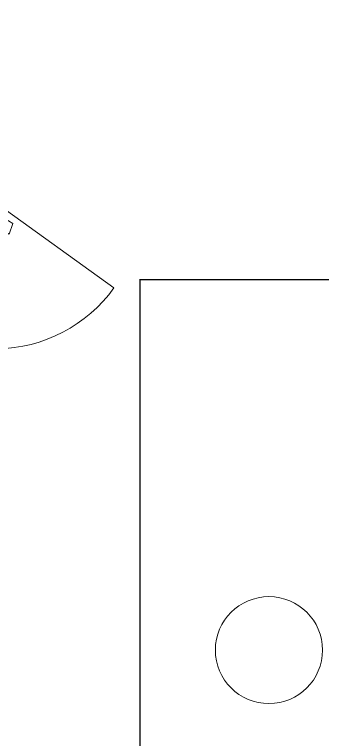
# Model space of a CAD drawing. Extents: x -1073 to 35213, y -1180 to 6950.
# Drawn here: x 5851 to 6081, y 1686 to 2228 of the extents above; entities that cross this region are included whole.
import ezdxf

# ---------------------------------------------------------------- set-up
doc = ezdxf.new("R2010")
doc.units = 0
doc.header["$LTSCALE"] = 25
doc.linetypes.add('HIDDEN2', pattern=[4.7624999999999975, 3.174999999999998, -1.587499999999999])
doc.layers.get('0').update_dxf_attribs({"color": 9, "lineweight": 9})
for name, color, linetype, lineweight in [('01', 9, 'Continuous', 9), ('04', 9, 'Continuous', 9), ('21', 9, 'Continuous', 9)]:
    doc.layers.add(name, color=color, linetype=linetype, lineweight=lineweight)

# ---------------------------------------------------------------- blocks, each defined once
blk = doc.blocks.new('p-kolon-vw-çelik80')
at = {"layer": '01'}
blk.add_circle((0, 0), 40, dxfattribs=at)
blk = doc.blocks.new('p-araba-caddy')
for points in [[(4.260308299810276, 87.50986891807499), (96.48947792805849, 89.41477639923141), (104.4131271746737, 102.9243721491921), (112.3367764212889, 100.1292998165381), (105.3452733362792, 88.48312535941109), (403.1169113518553, 88.68864889014911), (392.4478861884708, 85.45058036248884), (418.6844846220044, 84.4222474297294, -0.236783596496842), (423.2251878797251, -86.04605022092981), (112.3778705994918, -97.42065704291053), (113.0361911972723, -112.5576319796273), (99.20820365996045, -96.10430505548628), (12.07267776677326, -96.12731320016974, -0.3531496339258715), (-45.78446675786108, -38.19304331853436), (-47.75983542417814, 31.56884348760014, -0.4189790859647168), (4.260308299810276, 87.50986891807499, -0.0140909496361274)], [(2.594976898908496, 87.13494345163146), (-12.8031337451539, 80.33478495980853, 0.2451221997243826), (-38.22781700393534, 40.60746795187606, 1.092697815060247)], [(409.1026242529332, 84.80980949376769, -0.220393355976824), (429.1462079655611, 10.6460950491919, -0.0693094188376), (420.8933984200266, -80.59383521053495, -0.3693874247653259), (413.2171279889005, -85.28237055860698, 0.3218547345773874)], [(64.07756375129975, 71.92119522384019), (123.5888506678748, 65.820698914069, 0.0849655762657831), (128.4739719638892, -72.8735893578214, -0.0351254214684789), (66.41952503727225, -79.48241068791867, -0.1943505521434187), (64.07756375129975, 71.92119522384019, 5.525285619181683)], [(420.8034794756095, 66.62586476473189), (409.1396497006352, 55.56609996403949, -0.1151446240390213), (408.5981016687147, -46.74182080615536, 0.0952249374823469), (425.8444331504724, -65.71793714868363, -1.448895515125068)], [(198.7045328657841, 59.31285115157061), (404.3446507855842, 58.7053407614294, -0.1701590906536668), (399.2105231818568, -57.45944376624903), (133.7970921001542, -68.34348833245349)], [(414.1964714244968, 20.67669242484408, 0.4984129131657838), (429.8883444119856, 21.33725268225498, -5.20974899266609)], [(414.5992757457425, 10.42602750989863, -0.3892246569984315), (429.1128443752968, 8.839419232360342, 0.4533378392828177)], [(-37.07779032312101, -40.40814350675918), (-20.319503066974, -78.18644415509699, 0.1807468330538844), (-6.044768918829504, -89.68324449157444), (12.07267776677326, -96.12731320016974)]]:
    blk.add_lwpolyline(points, format="xyb")
for points in [[(128.3928007900977, 63.59486953921078), (198.3432295958191, 59.29854556938153), (187.0105944849783, 88.59160935764885)], [(-16.56447167223086, 71.13403056408059), (53.80523981337318, 75.99971670489776), (63.98438982246441, 81.75008389067803), (88.76865489773627, 77.7690787948568), (93.63689096212327, 84.40412702561753), (100.2756351112475, 80.42312192979625), (104.7013967318635, 83.0771650647357), (183.4799535782804, 83.519445980638), (188.3481896426674, 71.13403056408059), (129.9281362509209, 71.13403056408059)], [(220.1062588252098, 84.65876638852569), (385.2747142858279, 81.16570085841342), (381.9967415442516, 68.06071465793865), (219.9369996356836, 73.14706440394639), (220.1062588252098, 84.65876638852569)], [(277.6826609441341, 83.09468940291933), (275.3520921036106, 70.89321993064004)], [(330.0067064261093, 82.53009575934357), (330.9292910709773, 69.98493467504795)], [(404.8381877973588, 57.95739723950372), (419.3377193066261, 71.17050979867143)], [(36.43176050295006, 59.8007907172796), (-33.06378423092247, 43.82920427321002), (-47.9290946137189, 36.02908558663512), (-46.07090538629564, -36.02908558663421), (-30.09076284164621, -43.82908506001696), (45.17037647224789, -66.49508790091386)], [(-33.16855404175294, 43.7164286003126), (-32.97406872299325, -41.82332322445289)], [(-42.84741920413217, 38.69553992231157), (-42.67375337152043, -37.68725502111101)], [(-39.6211745703331, 40.38841349222184), (-39.44007113632688, -39.26563391611853)], [(-36.39492993653404, 42.0812870621321), (-36.20638890111877, -40.84401281112514)], [(399.2105231818568, -57.45944376624903), (422.6982872776717, -74.74964724824895)], [(217.6670548798866, -71.2345272789262), (380.5684136960335, -65.99951869137476), (385.8062939279335, -78.37325121580945), (219.0955861646362, -84.08415883740417), (217.1908099728025, -71.2345272789262)], [(277.5005852534523, -68.53875952927865), (278.5517417826923, -81.67056869636055)], [(328.6031978340326, -68.25634349430675), (329.4189783028414, -80.93859974120093)], [(118.1821181194682, -77.55211079836408), (201.9338842776488, -75.79908091473133), (199.3028396884037, -94.64406275391413)], [(-13.38333471697115, -77.1964978678734), (54.33071635970554, -79.85054100281377), (68.93583142591523, -86.48558923358904), (98.58833256557409, -88.69723223945037), (103.0140941861609, -86.92787014947588), (110.9804651032318, -96.2170807283837), (108.3250081308506, -88.69723223945037), (191.0866487175808, -89.13963236852942), (191.9718010416836, -93.56303759342882)]]:
    blk.add_lwpolyline(points)
blk.add_lwpolyline([(53.80239170200366, 75.95012401999065), (130.0020830854337, 70.57496609681854, 0.0890304574892892), (133.773522484742, -71.92671463297029, -0.1536313847208302), (54.25768264693033, -80.6020609202933, -0.2186965982897987)], format="xyb", close=True)
blk = doc.blocks.new('p- caddy')
for p, q in [((-86.5185579496192, 354.0225259058025), (-175.7069711099193, 289.9150189707561)), ((97.80855520846127, 351.9386245999887), (186.9969683687614, 287.8311176649422))]:
    blk.add_line(p, q)
blk.add_arc((-86.5185579496192, 354.0225259058025), 109.8378144696953, 215.7081040283142, 269.024038092497)
at = {"extrusion": (0, 0, -1)}
blk.add_arc((-97.80855520846127, 351.9386245999887), 109.8378144696952, 215.7081040283142, 269.024038092497, dxfattribs=at)
at = {"rotation": 268.9244510197643}
blk.add_blockref('p-araba-caddy', (10.59905563484426, 442.1514170213026), dxfattribs=at)

msp = doc.modelspace()

# ---------------------------------------------------------------- linework, layer by layer
at = {"layer": '21', "linetype": 'HIDDEN2', "ltscale": 0.1, "const_width": 1}
msp.add_lwpolyline([(5944.633004378702, 2029.502401471189), (5944.633004378702, 629.5024014711889), (6274.633004378702, 629.5024014711889), (6274.633004378702, 2029.502401471189)], close=True, dxfattribs=at)

# ---------------------------------------------------------------- block references
msp.add_blockref('p-kolon-vw-çelik80', (6040.838328970072, 1752.500000002445))
at = {"layer": '04'}
msp.add_blockref('p- caddy', (5738.091495961366, 1735.531483530781), dxfattribs=at)

doc.saveas('drawing.dxf')
